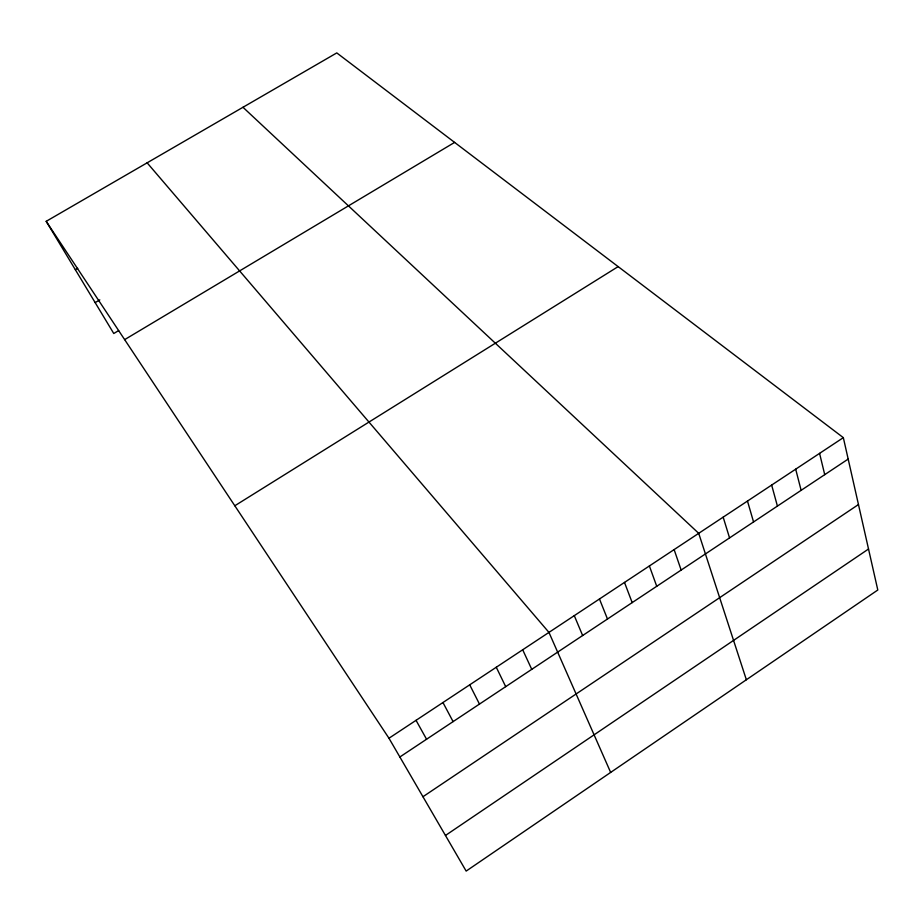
<?xml version="1.0" encoding="UTF-8"?>
<svg xmlns="http://www.w3.org/2000/svg" width="924" height="924" viewBox="0 0 924 924"><rect width="100%" height="100%" fill="white"/><g stroke="black" fill="none" stroke-linecap="round" stroke-linejoin="round"><path stroke-width="1.39" d="M445.46 835.469L868.525 549.018M422.949 796.731L858.465 504.55M399.861 756.987L848.186 459.066M843.335 437.653L877.8 590.009L466.158 871.089L388.969 738.241L843.335 437.653L336.786 52.911L46.2 221.321L113.767 333.506L118.665 330.584M234.812 505.763L618.144 266.609M124.659 339.628L454.608 142.4M95.172 302.61L99.792 299.873M75.341 269.704L77.708 268.318M242.977 107.276L698.717 533.333L746.361 679.752M147.135 162.82L548.96 632.409L610.649 772.418M46.2 221.321L388.969 738.241M416.043 720.327L426.565 739.246M442.954 702.529L453.095 721.609M469.704 684.834L479.475 704.088M496.28 667.255L505.694 686.659M522.695 649.78L531.75 669.346M574.289 615.65L582.64 635.527M599.468 598.995L607.484 619.022M624.497 582.432L632.178 602.61M649.387 565.973L656.733 586.29M674.127 549.595L681.15 570.062M723.169 517.151L729.556 537.895M747.481 501.074L753.557 521.956M771.656 485.077L777.419 506.098M795.691 469.184L801.131 490.332M819.576 453.372L824.728 474.659"/></g></svg>
